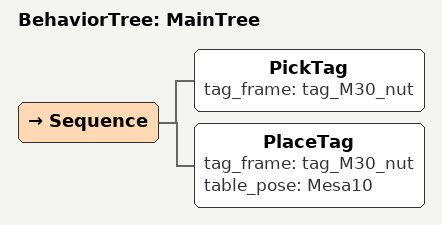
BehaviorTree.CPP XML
<root BTCPP_format="4">

  <BehaviorTree ID="MainTree">

    <Sequence>

      <PickTag
        tag_frame="tag_M30_nut"/>

      <PlaceTag
        tag_frame="tag_M30_nut"
        table_pose="Mesa10"/>

    </Sequence>

  </BehaviorTree>

</root>
